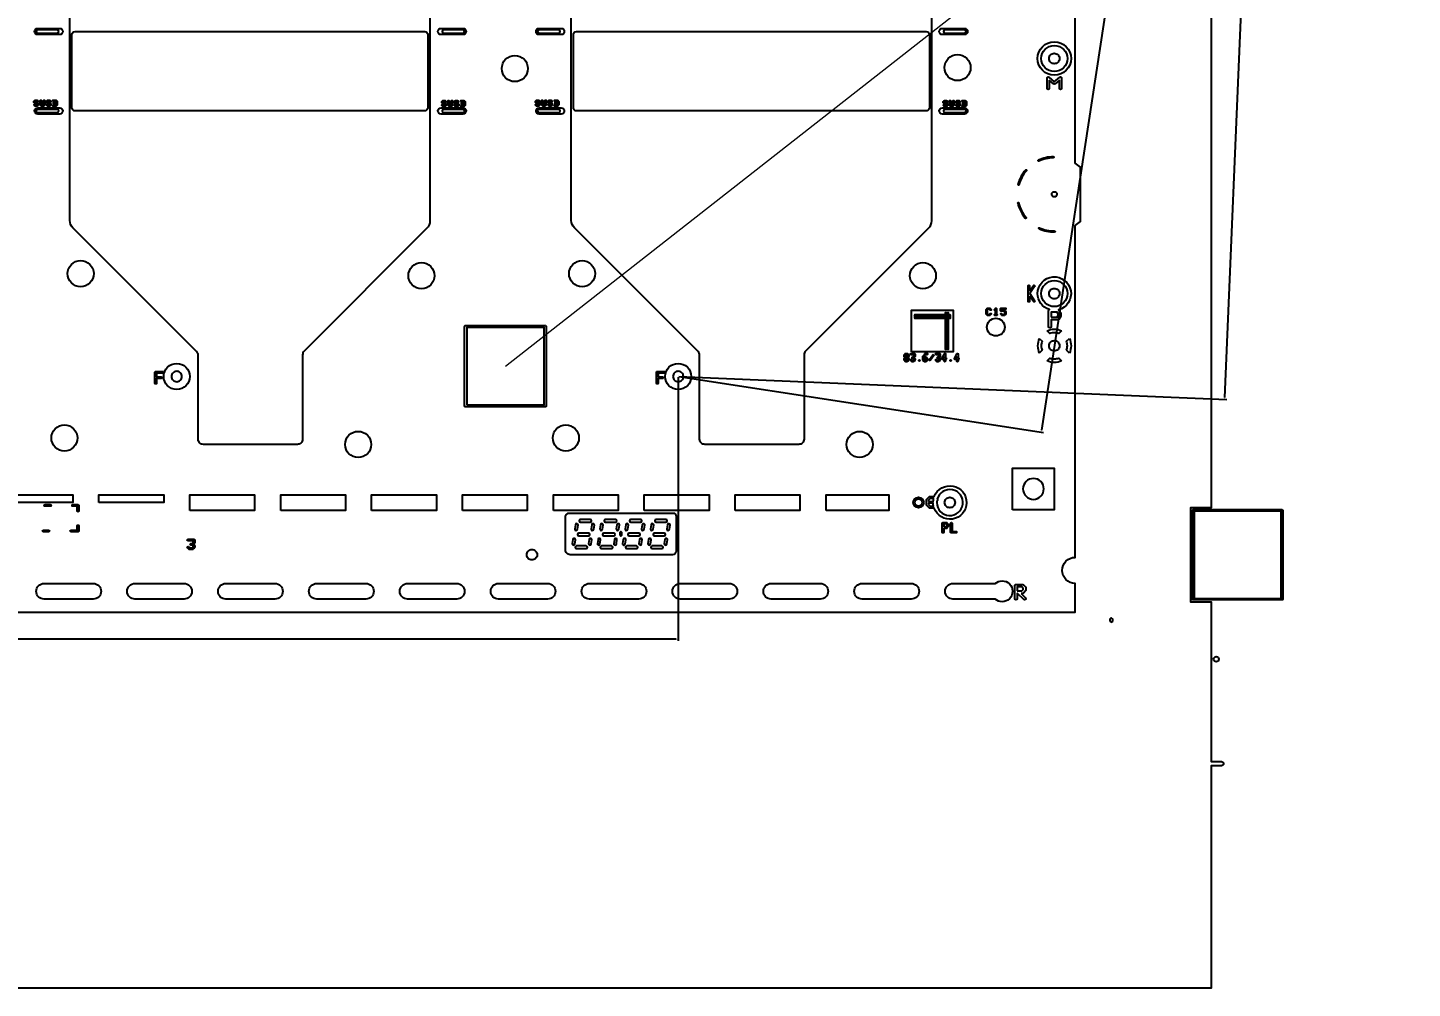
# Model space of a CAD drawing. Extents: x 2864 to 3941, y 2420 to 3182.
# Drawn here: x 3186.9 to 3319.4, y 2594.2 to 2686.2 of the extents above; entities that cross this region are included whole.
import ezdxf

# ---------------------------------------------------------------- set-up
doc = ezdxf.new("R2010")
doc.units = 0
doc.layers.get('Defpoints').update_dxf_attribs({"lineweight": 0})
doc.layers.add('susd-t_layer2', color=6, linetype='Continuous')
doc.layers.add('ttr1_panel_layer3', color=7, linetype='Continuous')
doc.layers.add('備註', color=1, linetype='Continuous', lineweight=0)
doc.layers.add('尺寸線', color=3, linetype='Continuous', lineweight=0)
doc.styles.get("Standard").update_dxf_attribs({"font": 'simplex.shx', "height": 2.7})
doc.dimstyles.get("Standard").update_dxf_attribs({"dimtxt": 6, "dimasz": 0.18, "dimexe": 0.18, "dimexo": 0.0625, "dimgap": 0.09, "dimtad": 0, "dimtih": 1, "dimtoh": 1, "dimdec": 4, "dimzin": 0, "dimdsep": 46, "dimtxsty": 'Standard', "dimcen": 0.09, "dimadec": 0, "dimazin": 0, "dimtfac": 1, "dimtdec": 4, "dimtofl": 0, "dimtmove": 0, "dimatfit": 3, "dimfxl": 0, "dimtolj": 1, "dimtzin": 0, "dimarcsym": 0})

# ---------------------------------------------------------------- blocks, each defined once
blk = doc.blocks.new('*D2')
at = {"layer": 'Defpoints', "color": 0, "linetype": 'Continuous'}
for p in [(3264.24, 3011.51), (3316.56, 3009.31), (3249.16, 2652.81)]:
    blk.add_point(p, dxfattribs=at)
at = {"layer": '尺寸線', "color": 0, "linetype": 'Continuous', "lineweight": -2}
for p, q in [((3264.31, 3011.5), (3316.74, 3009.3)), ((3316.56, 3009.13), (3309.05, 2830.57)), ((3301.49, 2650.79), (3308.93, 2827.69)), ((3249.22, 2652.8), (3301.66, 2650.6))]:
    blk.add_line(p, q, dxfattribs=at)
at = {"layer": '尺寸線', "color": 0, "linetype": 'Continuous'}
for points in [[(3316.59, 3009.13), (3316.53, 3009.13), (3316.56, 3009.31)], [(3301.46, 2650.79), (3301.52, 2650.79), (3301.48, 2650.61)]]:
    blk.add_solid(points, dxfattribs=at)
at = {"layer": '尺寸線', "color": 0, "linetype": 'Continuous', "insert": (3308.99, 2829.13), "char_height": 2.7, "attachment_point": 5}
blk.add_mtext('\\A1;359.0162', dxfattribs=at)
blk = doc.blocks.new('*D3')
at = {"layer": 'Defpoints', "color": 0, "linetype": 'Continuous'}
for p in [(3264.24, 2751.51), (3299.03, 2746.19), (3249.16, 2652.81)]:
    blk.add_point(p, dxfattribs=at)
at = {"layer": '尺寸線', "color": 0, "linetype": 'Continuous', "lineweight": -2}
for p, q in [((3264.31, 2751.5), (3299.21, 2746.16)), ((3299, 2746.01), (3292.95, 2706.44)), ((3283.97, 2647.67), (3292.51, 2703.56)), ((3249.22, 2652.8), (3284.12, 2647.46))]:
    blk.add_line(p, q, dxfattribs=at)
at = {"layer": '尺寸線', "color": 0, "linetype": 'Continuous'}
for points in [[(3299.03, 2746.01), (3298.97, 2746.02), (3299.03, 2746.19)], [(3283.94, 2647.67), (3284, 2647.66), (3283.94, 2647.49)]]:
    blk.add_solid(points, dxfattribs=at)
at = {"layer": '尺寸線', "color": 0, "linetype": 'Continuous', "insert": (3292.73, 2705), "char_height": 2.7, "attachment_point": 5}
blk.add_mtext('\\A1;99.8452', dxfattribs=at)
blk = doc.blocks.new('*D5')
at = {"layer": 'Defpoints', "color": 0, "linetype": 'Continuous'}
for p in [(3249.16, 2652.81), (3048.16, 2649.11), (3249.16, 2627.67)]:
    blk.add_point(p, dxfattribs=at)
at = {"layer": '尺寸線', "color": 0, "linetype": 'Continuous', "lineweight": -2}
for p, q in [((3249.16, 2652.74), (3249.16, 2627.49)), ((3048.16, 2649.05), (3048.16, 2627.49)), ((3048.34, 2627.67), (3149.17, 2627.67)), ((3248.98, 2627.67), (3167.87, 2627.67))]:
    blk.add_line(p, q, dxfattribs=at)
at = {"layer": '尺寸線', "color": 0, "linetype": 'Continuous'}
for points in [[(3048.34, 2627.7), (3048.34, 2627.64), (3048.16, 2627.67)], [(3248.98, 2627.64), (3248.98, 2627.7), (3249.16, 2627.67)]]:
    blk.add_solid(points, dxfattribs=at)
at = {"layer": '尺寸線', "color": 0, "linetype": 'Continuous', "insert": (3158.52, 2627.67), "char_height": 2.7, "attachment_point": 5}
blk.add_mtext('\\A1;200.9958', dxfattribs=at)

msp = doc.modelspace()

# ---------------------------------------------------------------- linework, layer by layer
at = {"layer": 'susd-t_layer2', "linetype": 'Continuous'}
for points in [[(3191.12414, 2678.52681), (3191.12414, 2685.5268, -0.41422), (3191.42412, 2685.82677), (3224.89827, 2685.82677, -0.414221), (3225.19824, 2685.5268), (3225.19824, 2678.52681, -0.414221), (3224.89827, 2678.22684), (3191.42412, 2678.22684, -0.41422)], [(3239.12414, 2678.52681), (3239.12414, 2685.5268, -0.41422), (3239.42412, 2685.82677), (3272.89827, 2685.82677, -0.414221), (3273.19824, 2685.5268), (3273.19824, 2678.52681, -0.414221), (3272.89827, 2678.22684), (3239.42412, 2678.22684, -0.41422)]]:
    msp.add_lwpolyline(points, format="xyb", close=True, dxfattribs=at)
at = {"layer": 'ttr1_panel_layer3'}
for p, q in [((3189.42117, 2678.67379), (3189.33839, 2678.67379)), ((3228.45916, 2678.63883), (3228.37638, 2678.63883)), ((3237.42117, 2678.67379), (3237.33839, 2678.67379)), ((3276.45916, 2678.63883), (3276.37638, 2678.63883)), ((3286.60103, 2655.04528), (3286.33444, 2655.31186)), ((3274.6273, 2654.7127), (3274.54854, 2654.56394)), ((3275.8273, 2654.7127), (3275.74854, 2654.56394)), ((3287.16107, 2594.24278), (3033.16107, 2594.24278))]:
    msp.add_line(p, q, dxfattribs=at)
at = {"layer": 'ttr1_panel_layer3', "linetype": 'Continuous'}
for points in [[(3300.16107, 3041.24278), (3300.16107, 2835.94278), (3301.16107, 2835.94278, -1), (3301.16107, 2835.54278), (3300.16107, 2835.54278), (3300.16107, 2640.24278), (3298.21107, 2640.24278), (3298.21107, 2631.24278), (3300.16107, 2631.24278), (3300.16107, 2630.24278)], [(3033.16107, 2630.24278), (3287.16107, 2630.24278), (3287.16107, 2632.99278, -0.414215), (3285.91107, 2634.24278, -0.414215), (3287.16107, 2635.49278), (3287.16107, 2667.24945, 0.044688), (3287.66107, 2667.65241), (3287.66107, 2672.83314, 0.044688), (3287.16107, 2673.2361), (3287.16107, 2712.74278), (3287.16107, 2733.28167), (3281.16107, 2733.28167, -0.414239), (3281.08557, 2733.35717), (3281.08557, 2739.35717, -1), (3281.23657, 2739.35717), (3281.23657, 2733.43267), (3287.16107, 2733.43267), (3287.16107, 2742.28167, -0.414239), (3287.08557, 2742.35717), (3287.08557, 2748.28167), (3281.16107, 2748.28167, -1), (3281.16107, 2748.43267), (3287.16107, 2748.43267), (3287.16107, 2832.74945, 0.044688)], [(3284.46744, 2680.38678), (3284.46744, 2681.38015, -0.63678), (3284.63165, 2681.45681), (3285.16346, 2681.01363), (3285.69528, 2681.45681, -0.63678), (3285.85949, 2681.38015), (3285.85949, 2680.38678, -1), (3285.65949, 2680.38678), (3285.65949, 2681.16665)], [(3284.66744, 2681.16665), (3284.66744, 2680.38678, -1), (3284.46744, 2680.38678)], [(3285.65949, 2681.16665), (3285.22748, 2680.80664, -0.362064), (3285.09945, 2680.80664), (3284.66744, 2681.16665)], [(3189.33839, 2678.67379, -1), (3189.33839, 2678.77379), (3189.37117, 2678.77379), (3189.37117, 2679.17048), (3189.33839, 2679.17048, -1), (3189.33839, 2679.27048), (3189.42117, 2679.27048), (3189.58674, 2679.27048, -0.200121), (3189.62225, 2679.25568), (3189.70472, 2679.17321, -0.200121), (3189.71952, 2679.1377), (3189.71952, 2678.80657, -0.200121), (3189.70472, 2678.77106), (3189.62225, 2678.68859, -0.200121), (3189.58674, 2678.67379), (3189.42117, 2678.67379)], [(3228.37638, 2678.63883, -1), (3228.37638, 2678.73883), (3228.40916, 2678.73883), (3228.40916, 2679.13552), (3228.37638, 2679.13552, -1), (3228.37638, 2679.23552), (3228.45916, 2679.23552), (3228.62472, 2679.23552, -0.200121), (3228.66023, 2679.22072), (3228.7427, 2679.13825, -0.200121), (3228.7575, 2679.10274), (3228.7575, 2678.77161, -0.200121), (3228.7427, 2678.7361), (3228.66023, 2678.65363, -0.200121), (3228.62472, 2678.63883), (3228.45916, 2678.63883)], [(3237.33839, 2678.67379, -1), (3237.33839, 2678.77379), (3237.37117, 2678.77379), (3237.37117, 2679.17048), (3237.33839, 2679.17048, -1), (3237.33839, 2679.27048), (3237.42117, 2679.27048), (3237.58674, 2679.27048, -0.200121), (3237.62225, 2679.25568), (3237.70472, 2679.17321, -0.200121), (3237.71952, 2679.1377), (3237.71952, 2678.80657, -0.200121), (3237.70472, 2678.77106), (3237.62225, 2678.68859, -0.200121), (3237.58674, 2678.67379), (3237.42117, 2678.67379)], [(3276.37638, 2678.63883, -1), (3276.37638, 2678.73883), (3276.40916, 2678.73883), (3276.40916, 2679.13552), (3276.37638, 2679.13552, -1), (3276.37638, 2679.23552), (3276.45916, 2679.23552), (3276.62472, 2679.23552, -0.200121), (3276.66023, 2679.22072), (3276.7427, 2679.13825, -0.200121), (3276.7575, 2679.10274), (3276.7575, 2678.77161, -0.200121), (3276.7427, 2678.7361), (3276.66023, 2678.65363, -0.200121), (3276.62472, 2678.63883), (3276.45916, 2678.63883)], [(3285.07171, 2673.84167, -1), (3285.07419, 2673.7417, 0.104159), (3283.67041, 2673.40947, -1), (3283.62782, 2673.49994)], [(3282.41378, 2672.56924, -1), (3282.4901, 2672.50461, 0.110712), (3281.78015, 2671.14797, -1), (3281.68355, 2671.17383)], [(3281.66301, 2669.39212, -1), (3281.76018, 2669.41575, 0.113199), (3282.46041, 2668.01646, -1), (3282.38325, 2667.95285)], [(3283.69669, 2666.95407, -1), (3283.73737, 2667.04542, 0.107328), (3285.1917, 2666.74291, -1), (3285.19258, 2666.64291)], [(3282.64704, 2660.0173), (3282.64704, 2661.4577, -1), (3282.79704, 2661.4577), (3282.79704, 2660.97835)], [(3282.79704, 2660.97835), (3283.15699, 2661.50028, -1), (3283.28047, 2661.41512), (3282.81315, 2660.7375), (3283.28047, 2660.05988, -1), (3283.15699, 2659.97472), (3282.79704, 2660.49664)], [(3282.79704, 2660.49664), (3282.79704, 2660.0173, -1), (3282.64704, 2660.0173)], [(3279.52121, 2659.17605), (3279.50723, 2659.16207, -1), (3279.43652, 2659.23278)], [(3279.57121, 2658.65073), (3279.47187, 2658.65073, -1), (3279.47187, 2658.75073), (3279.52121, 2658.75073), (3279.52121, 2659.17605)], [(3279.43652, 2659.23278), (3279.5357, 2659.33196, -0.669786), (3279.62121, 2659.29676), (3279.62121, 2658.75073), (3279.67055, 2658.75073, -1), (3279.67055, 2658.65073), (3279.57121, 2658.65073)], [(3283.7211, 2656.44028), (3283.98769, 2656.17369, 0.088223), (3283.91107, 2655.74278, 0.088221), (3283.98769, 2655.31186), (3283.7211, 2655.04528)], [(3284.46356, 2657.18274, -0.113254), (3285.16107, 2657.34278, -0.113254), (3285.85857, 2657.18274)], [(3285.85857, 2657.18274), (3285.59198, 2656.91615, 0.088223), (3285.16107, 2656.99278, 0.088221), (3284.73015, 2656.91615), (3284.46356, 2657.18274)], [(3286.33444, 2655.31186, 0.088223), (3286.41107, 2655.74278, 0.088221), (3286.33444, 2656.17369), (3286.60103, 2656.44028)], [(3286.60103, 2656.44028, -0.113254), (3286.76107, 2655.74278, -0.113254), (3286.60103, 2655.04528)], [(3284.46356, 2654.30282), (3284.73015, 2654.5694, 0.088223), (3285.16107, 2654.49278, 0.088221), (3285.59198, 2654.5694), (3285.85857, 2654.30282)], [(3285.85857, 2654.30282, -0.113255), (3285.16107, 2654.14278, -0.113253), (3284.46356, 2654.30282)], [(3273.95475, 2641.07036), (3273.96557, 2641.05873, -0.394811), (3273.96519, 2640.93577), (3273.91935, 2640.88646, 0.028825), (3273.91107, 2640.74278)], [(3281.36725, 2631.53985), (3281.36725, 2632.16071), (3281.36725, 2632.78157, -0.414226), (3281.49225, 2632.90657), (3282.11311, 2632.90657, -0.200077), (3282.20188, 2632.86957), (3282.40806, 2632.66339, -0.200077), (3282.44506, 2632.57461), (3282.44506, 2632.36766, -0.200077), (3282.40806, 2632.27889), (3282.20188, 2632.07271, -0.200077), (3282.11311, 2632.03571), (3282.00098, 2632.03571)], [(3282.00098, 2632.03571), (3282.40845, 2631.62823, -1), (3282.23168, 2631.45146), (3281.64743, 2632.03571), (3281.61725, 2632.03571), (3281.61725, 2631.53985, -1), (3281.36725, 2631.53985)], [(3300.16107, 2630.24278), (3300.16107, 2615.94278), (3301.16107, 2615.94278, -1), (3301.16107, 2615.54278), (3300.16107, 2615.54278), (3300.16107, 2594.24278), (3287.16107, 2594.24278)]]:
    msp.add_lwpolyline(points, format="xyb", dxfattribs=at)
for points in [[(3190.92399, 2667.73867), (3190.92399, 2737.99786, -0.198849), (3191.21685, 2738.70474), (3201.97223, 2749.46012, 0.198916), (3202.26509, 2750.16726), (3202.26509, 2764.68031, -0.414068), (3202.76522, 2765.18018), (3213.56022, 2765.18018, -0.414218), (3214.06009, 2764.68031), (3214.06009, 2750.16726, 0.198916), (3214.35295, 2749.46012), (3225.10528, 2738.70779, -0.198916), (3225.39814, 2738.00066), (3225.39814, 2667.70082, -0.198917), (3225.10528, 2666.99369), (3213.35103, 2655.23943, 0.198625), (3213.20487, 2654.88627), (3213.20487, 2646.80551, -0.414364), (3212.70474, 2646.30539), (3203.70476, 2646.30539, -0.414217), (3203.20489, 2646.80551), (3203.20489, 2654.83648, 0.198853), (3203.05843, 2655.18996), (3191.21685, 2667.03153, -0.198917)], [(3238.92399, 2667.73867), (3238.92399, 2737.99786, -0.198849), (3239.21685, 2738.70474), (3249.97223, 2749.46012, 0.198916), (3250.26509, 2750.16726), (3250.26509, 2764.68031, -0.414068), (3250.76522, 2765.18018), (3261.56022, 2765.18018, -0.414218), (3262.06009, 2764.68031), (3262.06009, 2750.16726, 0.198916), (3262.35295, 2749.46012), (3273.10528, 2738.70779, -0.198916), (3273.39814, 2738.00066), (3273.39814, 2667.70082, -0.198917), (3273.10528, 2666.99369), (3261.35103, 2655.23943, 0.198625), (3261.20487, 2654.88627), (3261.20487, 2646.80551, -0.414364), (3260.70474, 2646.30539), (3251.70476, 2646.30539, -0.414217), (3251.20489, 2646.80551), (3251.20489, 2654.83648, 0.198853), (3251.05843, 2655.18996), (3239.21685, 2667.03153, -0.198917)], [(3187.85001, 2685.52677, -1), (3187.85001, 2686.12677), (3189.9553, 2686.12677, -1), (3189.9553, 2685.52677)], [(3187.85001, 2685.67677), (3189.70747, 2685.67677, 1), (3189.70747, 2685.97677), (3187.85001, 2685.97677, 1)], [(3226.45421, 2685.52677, -1), (3226.45421, 2686.12677), (3228.5595, 2686.12677, -1), (3228.5595, 2685.52677)], [(3226.70204, 2685.67677), (3228.5595, 2685.67677, 1), (3228.5595, 2685.97677), (3226.70204, 2685.97677, 1)], [(3235.85001, 2685.52677, -1), (3235.85001, 2686.12677), (3237.9553, 2686.12677, -1), (3237.9553, 2685.52677)], [(3235.85001, 2685.67677), (3237.70747, 2685.67677, 1), (3237.70747, 2685.97677), (3235.85001, 2685.97677, 1)], [(3274.45421, 2685.52677, -1), (3274.45421, 2686.12677), (3276.5595, 2686.12677, -1), (3276.5595, 2685.52677)], [(3274.70204, 2685.67677), (3276.5595, 2685.67677, 1), (3276.5595, 2685.97677), (3274.70204, 2685.97677, 1)], [(3232.27048, 2682.28075, -0.414215), (3233.52048, 2683.53075, -0.414215), (3234.77048, 2682.28075, -0.414215), (3233.52048, 2681.03075, -0.414215)], [(3274.64845, 2682.37282, -0.414215), (3275.89845, 2683.62282, -0.414215), (3277.14845, 2682.37282, -0.414215), (3275.89845, 2681.12282, -0.414215)], [(3284.66107, 2683.24278, -0.414217), (3285.16107, 2683.74278, -0.414217), (3285.66107, 2683.24278, -0.414217), (3285.16107, 2682.74278, -0.414217)], [(3187.48839, 2679.05491), (3187.48839, 2679.1377, -0.200121), (3187.50319, 2679.17321), (3187.58566, 2679.25568, -0.200121), (3187.62117, 2679.27048), (3187.78674, 2679.27048, -0.200121), (3187.82225, 2679.25568), (3187.90487, 2679.17305, -1), (3187.83416, 2679.10234), (3187.76603, 2679.17048), (3187.64188, 2679.17048), (3187.58839, 2679.11699), (3187.58839, 2679.07562), (3187.64188, 2679.02213), (3187.78674, 2679.02213, -0.200121), (3187.82225, 2679.00733), (3187.90472, 2678.92486, -0.200121), (3187.91952, 2678.88935), (3187.91952, 2678.80657, -0.200121), (3187.90472, 2678.77106), (3187.82225, 2678.68859, -0.200121), (3187.78674, 2678.67379), (3187.62117, 2678.67379, -0.200121), (3187.58566, 2678.68859), (3187.50304, 2678.77121, -1), (3187.57375, 2678.84192), (3187.64188, 2678.77379), (3187.76603, 2678.77379), (3187.81952, 2678.82728), (3187.81952, 2678.86864), (3187.76603, 2678.92213), (3187.62117, 2678.92213, -0.200121), (3187.58566, 2678.93693), (3187.50319, 2679.0194, -0.200121)], [(3188.08839, 2678.80657), (3188.08839, 2679.22048, -1), (3188.18839, 2679.22048), (3188.18839, 2678.82728), (3188.24188, 2678.77379), (3188.36603, 2678.77379), (3188.41952, 2678.82728), (3188.41952, 2679.22048, -1), (3188.51952, 2679.22048), (3188.51952, 2678.80657, -0.200121), (3188.50472, 2678.77106), (3188.42225, 2678.68859, -0.200121), (3188.38674, 2678.67379), (3188.22117, 2678.67379, -0.200121), (3188.18566, 2678.68859), (3188.10319, 2678.77106, -0.200121)], [(3188.68839, 2679.05491), (3188.68839, 2679.1377, -0.200121), (3188.70319, 2679.17321), (3188.78566, 2679.25568, -0.200121), (3188.82117, 2679.27048), (3188.98674, 2679.27048, -0.200121), (3189.02225, 2679.25568), (3189.10487, 2679.17305, -1), (3189.03416, 2679.10234), (3188.96603, 2679.17048), (3188.84188, 2679.17048), (3188.78839, 2679.11699), (3188.78839, 2679.07562), (3188.84188, 2679.02213), (3188.98674, 2679.02213, -0.200121), (3189.02225, 2679.00733), (3189.10472, 2678.92486, -0.200121), (3189.11952, 2678.88935), (3189.11952, 2678.80657, -0.200121), (3189.10472, 2678.77106), (3189.02225, 2678.68859, -0.200121), (3188.98674, 2678.67379), (3188.82117, 2678.67379, -0.200121), (3188.78566, 2678.68859), (3188.70304, 2678.77121, -1), (3188.77375, 2678.84192), (3188.84188, 2678.77379), (3188.96603, 2678.77379), (3189.01952, 2678.82728), (3189.01952, 2678.86864), (3188.96603, 2678.92213), (3188.82117, 2678.92213, -0.200121), (3188.78566, 2678.93693), (3188.70319, 2679.0194, -0.200121)], [(3226.52638, 2679.01996), (3226.52638, 2679.10274, -0.200121), (3226.54118, 2679.13825), (3226.62365, 2679.22072, -0.200121), (3226.65916, 2679.23552), (3226.82472, 2679.23552, -0.200121), (3226.86023, 2679.22072), (3226.94286, 2679.1381, -1), (3226.87215, 2679.06739), (3226.80401, 2679.13552), (3226.67987, 2679.13552), (3226.62638, 2679.08203), (3226.62638, 2679.04067), (3226.67987, 2678.98718), (3226.82472, 2678.98718, -0.200121), (3226.86023, 2678.97238), (3226.9427, 2678.88991, -0.200121), (3226.9575, 2678.8544), (3226.9575, 2678.77161, -0.200121), (3226.9427, 2678.7361), (3226.86023, 2678.65363, -0.200121), (3226.82472, 2678.63883), (3226.65916, 2678.63883, -0.200121), (3226.62365, 2678.65363), (3226.54102, 2678.73626, -1), (3226.61173, 2678.80697), (3226.67987, 2678.73883), (3226.80401, 2678.73883), (3226.8575, 2678.79232), (3226.8575, 2678.83369), (3226.80401, 2678.88718), (3226.65916, 2678.88718, -0.200121), (3226.62365, 2678.90198), (3226.54118, 2678.98445, -0.200121)], [(3227.12638, 2678.77161), (3227.12638, 2679.18552, -1), (3227.22638, 2679.18552), (3227.22638, 2678.79232), (3227.27987, 2678.73883), (3227.40401, 2678.73883), (3227.4575, 2678.79232), (3227.4575, 2679.18552, -1), (3227.5575, 2679.18552), (3227.5575, 2678.77161, -0.200121), (3227.5427, 2678.7361), (3227.46023, 2678.65363, -0.200121), (3227.42472, 2678.63883), (3227.25916, 2678.63883, -0.200121), (3227.22365, 2678.65363), (3227.14118, 2678.7361, -0.200121)], [(3227.72638, 2679.01996), (3227.72638, 2679.10274, -0.200121), (3227.74118, 2679.13825), (3227.82365, 2679.22072, -0.200121), (3227.85916, 2679.23552), (3228.02472, 2679.23552, -0.200121), (3228.06023, 2679.22072), (3228.14286, 2679.1381, -1), (3228.07215, 2679.06739), (3228.00401, 2679.13552), (3227.87987, 2679.13552), (3227.82638, 2679.08203), (3227.82638, 2679.04067), (3227.87987, 2678.98718), (3228.02472, 2678.98718, -0.200121), (3228.06023, 2678.97238), (3228.1427, 2678.88991, -0.200121), (3228.1575, 2678.8544), (3228.1575, 2678.77161, -0.200121), (3228.1427, 2678.7361), (3228.06023, 2678.65363, -0.200121), (3228.02472, 2678.63883), (3227.85916, 2678.63883, -0.200121), (3227.82365, 2678.65363), (3227.74102, 2678.73626, -1), (3227.81173, 2678.80697), (3227.87987, 2678.73883), (3228.00401, 2678.73883), (3228.0575, 2678.79232), (3228.0575, 2678.83369), (3228.00401, 2678.88718), (3227.85916, 2678.88718, -0.200121), (3227.82365, 2678.90198), (3227.74118, 2678.98445, -0.200121)], [(3235.48839, 2679.05491), (3235.48839, 2679.1377, -0.200121), (3235.50319, 2679.17321), (3235.58566, 2679.25568, -0.200121), (3235.62117, 2679.27048), (3235.78674, 2679.27048, -0.200121), (3235.82225, 2679.25568), (3235.90487, 2679.17305, -1), (3235.83416, 2679.10234), (3235.76603, 2679.17048), (3235.64188, 2679.17048), (3235.58839, 2679.11699), (3235.58839, 2679.07562), (3235.64188, 2679.02213), (3235.78674, 2679.02213, -0.200121), (3235.82225, 2679.00733), (3235.90472, 2678.92486, -0.200121), (3235.91952, 2678.88935), (3235.91952, 2678.80657, -0.200121), (3235.90472, 2678.77106), (3235.82225, 2678.68859, -0.200121), (3235.78674, 2678.67379), (3235.62117, 2678.67379, -0.200121), (3235.58566, 2678.68859), (3235.50304, 2678.77121, -1), (3235.57375, 2678.84192), (3235.64188, 2678.77379), (3235.76603, 2678.77379), (3235.81952, 2678.82728), (3235.81952, 2678.86864), (3235.76603, 2678.92213), (3235.62117, 2678.92213, -0.200121), (3235.58566, 2678.93693), (3235.50319, 2679.0194, -0.200121)], [(3236.08839, 2678.80657), (3236.08839, 2679.22048, -1), (3236.18839, 2679.22048), (3236.18839, 2678.82728), (3236.24188, 2678.77379), (3236.36603, 2678.77379), (3236.41952, 2678.82728), (3236.41952, 2679.22048, -1), (3236.51952, 2679.22048), (3236.51952, 2678.80657, -0.200121), (3236.50472, 2678.77106), (3236.42225, 2678.68859, -0.200121), (3236.38674, 2678.67379), (3236.22117, 2678.67379, -0.200121), (3236.18566, 2678.68859), (3236.10319, 2678.77106, -0.200121)], [(3236.68839, 2679.05491), (3236.68839, 2679.1377, -0.200121), (3236.70319, 2679.17321), (3236.78566, 2679.25568, -0.200121), (3236.82117, 2679.27048), (3236.98674, 2679.27048, -0.200121), (3237.02225, 2679.25568), (3237.10487, 2679.17305, -1), (3237.03416, 2679.10234), (3236.96603, 2679.17048), (3236.84188, 2679.17048), (3236.78839, 2679.11699), (3236.78839, 2679.07562), (3236.84188, 2679.02213), (3236.98674, 2679.02213, -0.200121), (3237.02225, 2679.00733), (3237.10472, 2678.92486, -0.200121), (3237.11952, 2678.88935), (3237.11952, 2678.80657, -0.200121), (3237.10472, 2678.77106), (3237.02225, 2678.68859, -0.200121), (3236.98674, 2678.67379), (3236.82117, 2678.67379, -0.200121), (3236.78566, 2678.68859), (3236.70304, 2678.77121, -1), (3236.77375, 2678.84192), (3236.84188, 2678.77379), (3236.96603, 2678.77379), (3237.01952, 2678.82728), (3237.01952, 2678.86864), (3236.96603, 2678.92213), (3236.82117, 2678.92213, -0.200121), (3236.78566, 2678.93693), (3236.70319, 2679.0194, -0.200121)], [(3274.52638, 2679.01996), (3274.52638, 2679.10274, -0.200121), (3274.54118, 2679.13825), (3274.62365, 2679.22072, -0.200121), (3274.65916, 2679.23552), (3274.82472, 2679.23552, -0.200121), (3274.86023, 2679.22072), (3274.94286, 2679.1381, -1), (3274.87215, 2679.06739), (3274.80401, 2679.13552), (3274.67987, 2679.13552), (3274.62638, 2679.08203), (3274.62638, 2679.04067), (3274.67987, 2678.98718), (3274.82472, 2678.98718, -0.200121), (3274.86023, 2678.97238), (3274.9427, 2678.88991, -0.200121), (3274.9575, 2678.8544), (3274.9575, 2678.77161, -0.200121), (3274.9427, 2678.7361), (3274.86023, 2678.65363, -0.200121), (3274.82472, 2678.63883), (3274.65916, 2678.63883, -0.200121), (3274.62365, 2678.65363), (3274.54102, 2678.73626, -1), (3274.61173, 2678.80697), (3274.67987, 2678.73883), (3274.80401, 2678.73883), (3274.8575, 2678.79232), (3274.8575, 2678.83369), (3274.80401, 2678.88718), (3274.65916, 2678.88718, -0.200121), (3274.62365, 2678.90198), (3274.54118, 2678.98445, -0.200121)], [(3275.12638, 2678.77161), (3275.12638, 2679.18552, -1), (3275.22638, 2679.18552), (3275.22638, 2678.79232), (3275.27987, 2678.73883), (3275.40401, 2678.73883), (3275.4575, 2678.79232), (3275.4575, 2679.18552, -1), (3275.5575, 2679.18552), (3275.5575, 2678.77161, -0.200121), (3275.5427, 2678.7361), (3275.46023, 2678.65363, -0.200121), (3275.42472, 2678.63883), (3275.25916, 2678.63883, -0.200121), (3275.22365, 2678.65363), (3275.14118, 2678.7361, -0.200121)], [(3275.72638, 2679.01996), (3275.72638, 2679.10274, -0.200121), (3275.74118, 2679.13825), (3275.82365, 2679.22072, -0.200121), (3275.85916, 2679.23552), (3276.02472, 2679.23552, -0.200121), (3276.06023, 2679.22072), (3276.14286, 2679.1381, -1), (3276.07215, 2679.06739), (3276.00401, 2679.13552), (3275.87987, 2679.13552), (3275.82638, 2679.08203), (3275.82638, 2679.04067), (3275.87987, 2678.98718), (3276.02472, 2678.98718, -0.200121), (3276.06023, 2678.97238), (3276.1427, 2678.88991, -0.200121), (3276.1575, 2678.8544), (3276.1575, 2678.77161, -0.200121), (3276.1427, 2678.7361), (3276.06023, 2678.65363, -0.200121), (3276.02472, 2678.63883), (3275.85916, 2678.63883, -0.200121), (3275.82365, 2678.65363), (3275.74102, 2678.73626, -1), (3275.81173, 2678.80697), (3275.87987, 2678.73883), (3276.00401, 2678.73883), (3276.0575, 2678.79232), (3276.0575, 2678.83369), (3276.00401, 2678.88718), (3275.85916, 2678.88718, -0.200121), (3275.82365, 2678.90198), (3275.74118, 2678.98445, -0.200121)], [(3187.85001, 2677.92684, -1), (3187.85001, 2678.52684), (3189.9553, 2678.52684, -1), (3189.9553, 2677.92684)], [(3187.85001, 2678.07684), (3189.70747, 2678.07684, 1), (3189.70747, 2678.37684), (3187.85001, 2678.37684, 1)], [(3226.45421, 2677.92684, -1), (3226.45421, 2678.52684), (3228.5595, 2678.52684, -1), (3228.5595, 2677.92684)], [(3226.70204, 2678.07684), (3228.5595, 2678.07684, 1), (3228.5595, 2678.37684), (3226.70204, 2678.37684, 1)], [(3235.85001, 2677.92684, -1), (3235.85001, 2678.52684), (3237.9553, 2678.52684, -1), (3237.9553, 2677.92684)], [(3235.85001, 2678.07684), (3237.70747, 2678.07684, 1), (3237.70747, 2678.37684), (3235.85001, 2678.37684, 1)], [(3274.45421, 2677.92684, -1), (3274.45421, 2678.52684), (3276.5595, 2678.52684, -1), (3276.5595, 2677.92684)], [(3274.70204, 2678.07684), (3276.5595, 2678.07684, 1), (3276.5595, 2678.37684), (3274.70204, 2678.37684, 1)], [(3284.91107, 2670.24278, -0.414222), (3285.16107, 2670.49278, -0.414222), (3285.41107, 2670.24278, -0.414222), (3285.16107, 2669.99278, -0.414222)], [(3190.70982, 2662.65194, -0.414215), (3191.95982, 2663.90194, -0.414215), (3193.20982, 2662.65194, -0.414215), (3191.95982, 2661.40194, -0.414215)], [(3223.33262, 2662.45455, -0.414215), (3224.58262, 2663.70455, -0.414215), (3225.83262, 2662.45455, -0.414215), (3224.58262, 2661.20455, -0.414215)], [(3238.70982, 2662.65194, -0.414215), (3239.95982, 2663.90194, -0.414215), (3241.20982, 2662.65194, -0.414215), (3239.95982, 2661.40194, -0.414215)], [(3271.33262, 2662.45455, -0.414215), (3272.58262, 2663.70455, -0.414215), (3273.83262, 2662.45455, -0.414215), (3272.58262, 2661.20455, -0.414215)], [(3283.56107, 2660.74278, -2.041138), (3285.55911, 2659.19308, -0.065988), (3285.58209, 2659.16966), (3285.7697, 2658.92121, -0.163746), (3285.79512, 2658.84565), (3285.79512, 2658.59419, -0.163734), (3285.7697, 2658.51863), (3285.58209, 2658.27018, -0.23584), (3285.48216, 2658.22027), (3284.85532, 2658.22027), (3284.85532, 2657.59597, -1), (3284.60532, 2657.59597), (3284.60532, 2658.34527), (3284.60532, 2659.09457, -0.323918), (3284.69125, 2659.21331, -0.329387)], [(3284.66107, 2660.74278, -0.414217), (3285.16107, 2661.24278, -0.414217), (3285.66107, 2660.74278, -0.414217), (3285.16107, 2660.24278, -0.414217)], [(3271.79258, 2658.38098), (3274.71149, 2658.38098), (3274.71149, 2655.46207, 1), (3274.79508, 2655.46207), (3274.79508, 2658.38098), (3274.82949, 2658.38098), (3274.82949, 2655.46207, 1), (3274.91308, 2655.46207), (3274.91308, 2658.38098), (3274.94749, 2658.38098), (3274.94749, 2655.46207, 1), (3275.03108, 2655.46207), (3275.03108, 2658.38098), (3275.18879, 2658.38098, 1), (3275.18879, 2658.46457), (3275.03108, 2658.46457), (3275.03108, 2658.49898), (3275.18879, 2658.49898, 1), (3275.18879, 2658.58257), (3275.03108, 2658.58257), (3275.03108, 2658.61698), (3275.18879, 2658.61698, 1), (3275.18879, 2658.70057), (3275.03108, 2658.70057), (3275.03108, 2658.85827, 1), (3274.94749, 2658.85827), (3274.94749, 2658.70057), (3274.91308, 2658.70057), (3274.91308, 2658.85827, 1), (3274.82949, 2658.85827), (3274.82949, 2658.70057), (3274.79508, 2658.70057), (3274.79508, 2658.85827, 1), (3274.71149, 2658.85827), (3274.71149, 2658.70057), (3271.79258, 2658.70057, 1), (3271.79258, 2658.61698), (3274.71149, 2658.61698), (3274.71149, 2658.58257), (3271.79258, 2658.58257, 1), (3271.79258, 2658.49898), (3274.71149, 2658.49898), (3274.71149, 2658.46457), (3271.79258, 2658.46457, 1)], [(3278.62253, 2658.80007), (3278.62253, 2659.19742, -0.200121), (3278.63733, 2659.23293), (3278.73636, 2659.33196, -0.200121), (3278.77187, 2659.34676), (3278.97055, 2659.34676, -0.200121), (3279.00606, 2659.33196), (3279.10524, 2659.23278, -1), (3279.03453, 2659.16207), (3278.94984, 2659.24676), (3278.79258, 2659.24676), (3278.72253, 2659.17671), (3278.72253, 2658.82078), (3278.79258, 2658.75073), (3278.94984, 2658.75073), (3279.03453, 2658.83543, -1), (3279.10524, 2658.76472), (3279.00606, 2658.66553, -0.200121), (3278.97055, 2658.65073), (3278.77187, 2658.65073, -0.200121), (3278.73636, 2658.66553), (3278.63733, 2658.76456, -0.200121)], [(3280.02253, 2659.09808), (3280.02253, 2659.29676, -0.414253), (3280.07253, 2659.34676), (3280.46988, 2659.34676, -1), (3280.46988, 2659.24676), (3280.12253, 2659.24676), (3280.12253, 2659.14808), (3280.37055, 2659.14808, -0.200121), (3280.40606, 2659.13328), (3280.50508, 2659.03426, -0.200121), (3280.51988, 2658.99875), (3280.51988, 2658.80007, -0.200121), (3280.50508, 2658.76456), (3280.40606, 2658.66553, -0.200121), (3280.37055, 2658.65073), (3280.17187, 2658.65073, -0.200121), (3280.13636, 2658.66553), (3280.03718, 2658.76472, -1), (3280.10789, 2658.83543), (3280.19258, 2658.75073), (3280.34984, 2658.75073), (3280.41988, 2658.82078), (3280.41988, 2658.97804), (3280.34984, 2659.04808), (3280.07253, 2659.04808, -0.414253)], [(3228.7141, 2649.98613), (3228.7141, 2657.58613, -0.414228), (3228.8141, 2657.68613), (3236.4141, 2657.68613, -0.414228), (3236.5141, 2657.58613), (3236.5141, 2649.98613, -0.414228), (3236.4141, 2649.88613), (3228.8141, 2649.88613, -0.414228)], [(3278.71596, 2657.53409, -0.414215), (3279.56596, 2658.38409, -0.414215), (3280.41596, 2657.53409, -0.414215), (3279.56596, 2656.68409, -0.414215)], [(3284.66107, 2655.74278, -0.414217), (3285.16107, 2656.24278, -0.414217), (3285.66107, 2655.74278, -0.414217), (3285.16107, 2655.24278, -0.414217)], [(3270.78889, 2654.39136), (3270.78889, 2654.50394, -0.156474), (3270.80007, 2654.53883), (3270.85492, 2654.61652), (3270.80007, 2654.69421, -0.156461), (3270.78889, 2654.7291), (3270.78889, 2654.84169, -0.156474), (3270.80007, 2654.87658), (3270.87914, 2654.98858, -0.245285), (3270.92836, 2655.01427), (3271.0873, 2655.01427, -0.245298), (3271.13652, 2654.98858), (3271.21558, 2654.87658, -0.156461), (3271.22677, 2654.84169), (3271.22677, 2654.7291, -0.156474), (3271.21558, 2654.69421), (3271.16074, 2654.61652), (3271.21558, 2654.53883, -0.156461), (3271.22677, 2654.50394), (3271.22677, 2654.39136, -0.156474), (3271.21558, 2654.35647), (3271.13652, 2654.24446, -0.245285), (3271.0873, 2654.21877), (3270.92836, 2654.21877, -0.245298), (3270.87914, 2654.24446), (3270.80007, 2654.35647, -0.156461)], [(3271.39987, 2654.35676, -1), (3271.4979, 2654.42596), (3271.55944, 2654.33877), (3271.65621, 2654.33877), (3271.70677, 2654.4104), (3271.70677, 2654.4849), (3271.65621, 2654.55652), (3271.60783, 2654.55652, -1), (3271.60783, 2654.67652), (3271.65621, 2654.67652), (3271.70677, 2654.74815), (3271.70677, 2654.89427), (3271.44889, 2654.89427, -1), (3271.44889, 2655.01427), (3271.76677, 2655.01427, -0.414245), (3271.82677, 2654.95427), (3271.82677, 2654.7291, -0.156474), (3271.81558, 2654.69421), (3271.76074, 2654.61652), (3271.81558, 2654.53883, -0.156461), (3271.82677, 2654.50394), (3271.82677, 2654.39136, -0.156474), (3271.81558, 2654.35647), (3271.73652, 2654.24446, -0.245285), (3271.6873, 2654.21877), (3271.52836, 2654.21877, -0.245298), (3271.47914, 2654.24446)], [(3272.58889, 2654.39136), (3272.58889, 2654.61652), (3272.58889, 2654.7291, -0.156474), (3272.60007, 2654.76399), (3272.75861, 2654.98858, -0.245285), (3272.80783, 2655.01427), (3272.96677, 2655.01427, -1), (3272.96677, 2654.89427), (3272.83891, 2654.89427), (3272.70889, 2654.71006), (3272.70889, 2654.67652), (3272.8873, 2654.67652, -0.245298), (3272.93652, 2654.65083), (3273.01558, 2654.53883, -0.156461), (3273.02677, 2654.50394), (3273.02677, 2654.39136, -0.156474), (3273.01558, 2654.35647), (3272.93652, 2654.24446, -0.245285), (3272.8873, 2654.21877), (3272.72836, 2654.21877, -0.245298), (3272.67914, 2654.24446), (3272.60007, 2654.35647, -0.156461)], [(3273.19987, 2654.42596), (3273.51775, 2654.87629, -1), (3273.61578, 2654.80709), (3273.2979, 2654.35676, -1)], [(3273.79987, 2654.35676, -1), (3273.8979, 2654.42596), (3273.95944, 2654.33877), (3274.05621, 2654.33877), (3274.10677, 2654.4104), (3274.10677, 2654.4849), (3274.05621, 2654.55652), (3274.00783, 2654.55652, -1), (3274.00783, 2654.67652), (3274.05621, 2654.67652), (3274.10677, 2654.74815), (3274.10677, 2654.89427), (3273.84889, 2654.89427, -1), (3273.84889, 2655.01427), (3274.16677, 2655.01427, -0.414245), (3274.22677, 2654.95427), (3274.22677, 2654.7291, -0.156474), (3274.21558, 2654.69421), (3274.16074, 2654.61652), (3274.21558, 2654.53883, -0.156461), (3274.22677, 2654.50394), (3274.22677, 2654.39136, -0.156474), (3274.21558, 2654.35647), (3274.13652, 2654.24446, -0.245285), (3274.0873, 2654.21877), (3273.92836, 2654.21877, -0.245298), (3273.87914, 2654.24446)], [(3274.39592, 2654.53213), (3274.6342, 2654.98222, -0.782967), (3274.7473, 2654.95427), (3274.7473, 2654.56394), (3274.76677, 2654.56394, -1), (3274.76677, 2654.44394), (3274.7473, 2654.44394), (3274.7473, 2654.27877, -1), (3274.6273, 2654.27877), (3274.6273, 2654.44394), (3274.44889, 2654.44394, -0.565968)], [(3275.59592, 2654.53213), (3275.8342, 2654.98222, -0.782967), (3275.9473, 2654.95427), (3275.9473, 2654.56394), (3275.96677, 2654.56394, -1), (3275.96677, 2654.44394), (3275.9473, 2654.44394), (3275.9473, 2654.27877, -1), (3275.8273, 2654.27877), (3275.8273, 2654.44394), (3275.64889, 2654.44394, -0.565968)], [(3199.0766, 2652.16879), (3199.0766, 2652.69031), (3199.0766, 2653.21184, -0.414241), (3199.1516, 2653.28684), (3199.84697, 2653.28684, -1), (3199.84697, 2653.13684), (3199.2266, 2653.13684), (3199.2266, 2652.76531), (3199.67312, 2652.76531, -1), (3199.67312, 2652.61531), (3199.2266, 2652.61531), (3199.2266, 2652.16879, -1)], [(3200.65865, 2652.80735, 0.414217), (3201.15865, 2652.30735, 0.414217), (3201.65865, 2652.80735, 0.414217), (3201.15865, 2653.30735, 0.414217)], [(3247.0766, 2652.16879), (3247.0766, 2652.69031), (3247.0766, 2653.21184, -0.414241), (3247.1516, 2653.28684), (3247.84697, 2653.28684, -1), (3247.84697, 2653.13684), (3247.2266, 2653.13684), (3247.2266, 2652.76531), (3247.67312, 2652.76531, -1), (3247.67312, 2652.61531), (3247.2266, 2652.61531), (3247.2266, 2652.16879, -1)], [(3248.65865, 2652.80735, 0.414217), (3249.15865, 2652.30735, 0.414217), (3249.65865, 2652.80735, 0.414217), (3249.15865, 2653.30735, 0.414217)], [(3189.1559, 2646.92278, -0.414215), (3190.4059, 2648.17278, -0.414215), (3191.6559, 2646.92278, -0.414215), (3190.4059, 2645.67278, -0.414215)], [(3237.1559, 2646.92278, -0.414215), (3238.4059, 2648.17278, -0.414215), (3239.6559, 2646.92278, -0.414215), (3238.4059, 2645.67278, -0.414215)], [(3217.27523, 2646.30151, -0.414215), (3218.52523, 2647.55151, -0.414215), (3219.77523, 2646.30151, -0.414215), (3218.52523, 2645.05151, -0.414215)], [(3265.27523, 2646.30151, -0.414215), (3266.52523, 2647.55151, -0.414215), (3267.77523, 2646.30151, -0.414215), (3266.52523, 2645.05151, -0.414215)], [(3282.16107, 2642.04278, 0.414216), (3283.16107, 2641.04278, 0.414216), (3284.16107, 2642.04278, 0.414216), (3283.16107, 2643.04278, 0.414216)], [(3272.93548, 2640.52747), (3272.93548, 2640.76235), (3272.93548, 2640.99723, -0.190123), (3272.95956, 2641.05873), (3273.17811, 2641.29382, -0.209079), (3273.24424, 2641.32255), (3273.6698, 2641.32255, -5.530988), (3273.65517, 2640.20215), (3273.24424, 2640.20215, -0.209079), (3273.17811, 2640.23087), (3272.95956, 2640.46597, -0.190123)], [(3188.55611, 2640.38596, -1), (3188.55611, 2640.53896), (3189.05611, 2640.53896, -1), (3189.05611, 2640.38596)], [(3191.20911, 2640.38596, -1), (3191.20911, 2640.53896), (3191.70911, 2640.53896, -0.414236), (3191.78561, 2640.46246), (3191.78561, 2639.93918, -1), (3191.63261, 2639.93918), (3191.63261, 2640.38596)], [(3273.11548, 2640.85235), (3273.56482, 2640.85235, -0.04604), (3273.61181, 2641.14255), (3273.28324, 2641.14255), (3273.11548, 2640.96208)], [(3273.11548, 2640.56262), (3273.28324, 2640.38215), (3273.60224, 2640.38215, -0.045869), (3273.56262, 2640.67235), (3273.11548, 2640.67235)], [(3274.66107, 2640.74278, -0.414217), (3275.16107, 2641.24278, -0.414217), (3275.66107, 2640.74278, -0.414217), (3275.16107, 2640.24278, -0.414217)], [(3238.36376, 2636.19603), (3238.36376, 2639.36773, -0.414218), (3238.73223, 2639.7362), (3248.64564, 2639.7362, -0.41422), (3248.95838, 2639.42346), (3248.95838, 2636.10068, -0.414219), (3248.60706, 2635.74936), (3238.81043, 2635.74936, -0.414218)], [(3239.79191, 2638.85918), (3240.72917, 2638.85918, 1), (3240.72917, 2639.11318), (3239.79191, 2639.11318, 1)], [(3242.20491, 2638.85918), (3243.14217, 2638.85918, 1), (3243.14217, 2639.11318), (3242.20491, 2639.11318, 1)], [(3244.61791, 2638.85918), (3245.55517, 2638.85918, 1), (3245.55517, 2639.11318), (3244.61791, 2639.11318, 1)], [(3247.03599, 2638.85918), (3247.97325, 2638.85918, 1), (3247.97325, 2639.11318), (3247.03599, 2639.11318, 1)], [(3298.38487, 2631.50023), (3298.38487, 2639.9909, -0.058379), (3298.38692, 2640.00847, -0.35469), (3298.46149, 2640.06898), (3306.95994, 2640.06898, -0.288682), (3307.02867, 2640.0257, -0.120581), (3307.03727, 2639.99053), (3307.03727, 2631.49353, -0.401206), (3306.96447, 2631.41741, -0.037179), (3306.95325, 2631.41658), (3298.4607, 2631.41658, -0.443219)], [(3188.38908, 2637.9374, -1), (3188.38908, 2638.0904), (3188.88908, 2638.0904, -1), (3188.88908, 2637.9374)], [(3191.04208, 2637.9374, -1), (3191.04208, 2638.0904), (3191.63261, 2638.0904), (3191.63261, 2638.5139, -1), (3191.78561, 2638.5139), (3191.78561, 2638.0139, -0.414236), (3191.70911, 2637.9374)], [(3239.25507, 2638.22421, 1), (3239.50579, 2638.18351), (3239.56929, 2638.57467, 1), (3239.31857, 2638.61537)], [(3239.63697, 2637.56378), (3240.57423, 2637.56378, 1), (3240.57423, 2637.81778), (3239.63697, 2637.81778, 1)], [(3240.81959, 2638.21833, 1), (3241.07056, 2638.17922), (3241.13152, 2638.57038, 1), (3240.88055, 2638.60949)], [(3241.66807, 2638.22421, 1), (3241.91879, 2638.18351), (3241.98229, 2638.57467, 1), (3241.73157, 2638.61537)], [(3242.04997, 2637.56378), (3242.98723, 2637.56378, 1), (3242.98723, 2637.81778), (3242.04997, 2637.81778, 1)], [(3243.23259, 2638.21833, 1), (3243.48356, 2638.17922), (3243.54452, 2638.57038, 1), (3243.29355, 2638.60949)], [(3244.08107, 2638.22421, 1), (3244.33179, 2638.18351), (3244.39529, 2638.57467, 1), (3244.14457, 2638.61537)], [(3244.46297, 2637.56378), (3245.40023, 2637.56378, 1), (3245.40023, 2637.81778), (3244.46297, 2637.81778, 1)], [(3245.64559, 2638.21833, 1), (3245.89656, 2638.17922), (3245.95752, 2638.57038, 1), (3245.70655, 2638.60949)], [(3246.49915, 2638.22421, 1), (3246.74987, 2638.18351), (3246.81337, 2638.57467, 1), (3246.56265, 2638.61537)], [(3246.88105, 2637.56378), (3247.81577, 2637.56378, 1), (3247.81577, 2637.81778), (3246.88105, 2637.81778, 1)], [(3248.06379, 2638.21913, 1), (3248.31451, 2638.17843), (3248.37801, 2638.56959, 1), (3248.12729, 2638.61029)], [(3274.43414, 2637.9049), (3274.43414, 2638.33205), (3274.43414, 2638.7592, -0.414239), (3274.50414, 2638.8292), (3274.83162, 2638.8292, -0.234442), (3274.88748, 2638.80182), (3274.99675, 2638.65943, -0.166397), (3275.01122, 2638.61648), (3275.01122, 2638.47476, -0.166398), (3274.99675, 2638.43181), (3274.88748, 2638.28943, -0.234442), (3274.83162, 2638.26205), (3274.57414, 2638.26205), (3274.57414, 2637.9049, -1)], [(3275.23414, 2637.9049), (3275.23414, 2638.7592, -1), (3275.37414, 2638.7592), (3275.37414, 2637.9749), (3275.74122, 2637.9749, -1), (3275.74122, 2637.8349), (3275.30414, 2637.8349, -0.414239)], [(3202.18338, 2636.40543, -1), (3202.29115, 2636.51319), (3202.40916, 2636.39518), (3202.62669, 2636.39518), (3202.72239, 2636.49088), (3202.72239, 2636.56808), (3202.6267, 2636.66377), (3202.51793, 2636.66377, -1), (3202.51793, 2636.81617), (3202.62669, 2636.81617), (3202.72239, 2636.91187), (3202.72239, 2637.08477), (3202.23727, 2637.08477, -1), (3202.23727, 2637.23717), (3202.79859, 2637.23717, -0.414239), (3202.87479, 2637.16097), (3202.87479, 2636.88076, -0.200506), (3202.85247, 2636.82642), (3202.76602, 2636.73997), (3202.8523, 2636.6537, -0.199809), (3202.87479, 2636.59964), (3202.87479, 2636.45977, -0.200506), (3202.85247, 2636.40543), (3202.71214, 2636.2651, -0.200506), (3202.6578, 2636.24278), (3202.37805, 2636.24278, -0.200506), (3202.32372, 2636.2651)], [(3234.66107, 2635.74278, -0.414217), (3235.16107, 2636.24278, -0.414217), (3235.66107, 2635.74278, -0.414217), (3235.16107, 2635.24278, -0.414217)], [(3239.00865, 2636.81171, 1), (3239.25945, 2636.77152), (3239.32295, 2637.16776, 1), (3239.07215, 2637.20795)], [(3239.41345, 2636.32934), (3240.35325, 2636.32934, 1), (3240.35325, 2636.58334), (3239.41345, 2636.58334, 1)], [(3240.57317, 2636.81093, 1), (3240.82422, 2636.7723), (3240.88518, 2637.16854, 1), (3240.63413, 2637.20717)], [(3241.42165, 2636.81171, 1), (3241.67245, 2636.77152), (3241.73595, 2637.16776, 1), (3241.48515, 2637.20795)], [(3241.82645, 2636.32934), (3242.76625, 2636.32934, 1), (3242.76625, 2636.58334), (3241.82645, 2636.58334, 1)], [(3242.98617, 2636.81093, 1), (3243.23722, 2636.7723), (3243.29818, 2637.16854, 1), (3243.04713, 2637.20717)], [(3243.83465, 2636.81171, 1), (3244.08545, 2636.77152), (3244.14895, 2637.16776, 1), (3243.89815, 2637.20795)], [(3244.23945, 2636.32934), (3245.17925, 2636.32934, 1), (3245.17925, 2636.58334), (3244.23945, 2636.58334, 1)], [(3245.39917, 2636.81093, 1), (3245.65022, 2636.7723), (3245.71118, 2637.16854, 1), (3245.46013, 2637.20717)], [(3246.25527, 2636.81171, 1), (3246.50607, 2636.77152), (3246.56957, 2637.16776, 1), (3246.31877, 2637.20795)], [(3246.65753, 2636.32934), (3247.59733, 2636.32934, 1), (3247.59733, 2636.58334), (3246.65753, 2636.58334, 1)], [(3247.81725, 2636.81093, 1), (3248.0683, 2636.7723), (3248.12926, 2637.16854, 1), (3247.87821, 2637.20717)], [(3188.46107, 2631.49278, -1), (3188.46107, 2632.99278), (3193.16107, 2632.99278, -1), (3193.16107, 2631.49278)], [(3197.16107, 2631.49278, -1), (3197.16107, 2632.99278), (3201.86107, 2632.99278, -1), (3201.86107, 2631.49278)], [(3205.86107, 2631.49278, -1), (3205.86107, 2632.99278), (3210.56107, 2632.99278, -1), (3210.56107, 2631.49278)], [(3214.56107, 2631.49278, -1), (3214.56107, 2632.99278), (3219.26107, 2632.99278, -1), (3219.26107, 2631.49278)], [(3223.26107, 2631.49278, -1), (3223.26107, 2632.99278), (3227.96107, 2632.99278, -1), (3227.96107, 2631.49278)], [(3231.96107, 2631.49278, -1), (3231.96107, 2632.99278), (3236.66107, 2632.99278, -1), (3236.66107, 2631.49278)], [(3240.66107, 2631.49278, -1), (3240.66107, 2632.99278), (3245.36107, 2632.99278, -1), (3245.36107, 2631.49278)], [(3249.36107, 2631.49278, -1), (3249.36107, 2632.99278), (3254.06107, 2632.99278, -1), (3254.06107, 2631.49278)], [(3258.06107, 2631.49278, -1), (3258.06107, 2632.99278), (3262.76107, 2632.99278, -1), (3262.76107, 2631.49278)], [(3266.76107, 2631.49278, -1), (3266.76107, 2632.99278), (3271.46107, 2632.99278, -1), (3271.46107, 2631.49278)], [(3275.46107, 2631.49278, -1), (3275.46107, 2632.99278), (3279.49963, 2632.99278, -0.182679), (3280.16107, 2633.24278, -0.414216), (3281.16107, 2632.24278, -0.414216), (3280.16107, 2631.24278, -0.182679), (3279.49963, 2631.49278)], [(3300.41107, 2625.74278, -0.414222), (3300.66107, 2625.99278, -0.414222), (3300.91107, 2625.74278, -0.414222), (3300.66107, 2625.49278, -0.414222)]]:
    msp.add_lwpolyline(points, format="xyb", close=True, dxfattribs=at)
for points in [[(3189.47117, 2678.77379), (3189.56603, 2678.77379), (3189.61952, 2678.82728), (3189.61952, 2679.11699), (3189.56603, 2679.17048), (3189.47117, 2679.17048)], [(3228.50916, 2678.73883), (3228.60401, 2678.73883), (3228.6575, 2678.79232), (3228.6575, 2679.08203), (3228.60401, 2679.13552), (3228.50916, 2679.13552)], [(3237.47117, 2678.77379), (3237.56603, 2678.77379), (3237.61952, 2678.82728), (3237.61952, 2679.11699), (3237.56603, 2679.17048), (3237.47117, 2679.17048)], [(3276.50916, 2678.73883), (3276.60401, 2678.73883), (3276.6575, 2678.79232), (3276.6575, 2679.08203), (3276.60401, 2679.13552), (3276.50916, 2679.13552)], [(3271.48889, 2655.15877), (3271.48889, 2659.15877), (3275.48889, 2659.15877), (3275.48889, 2655.15877)], [(3284.85532, 2658.47027), (3285.41992, 2658.47027), (3285.54512, 2658.63608), (3285.54512, 2658.80376), (3285.41992, 2658.96957), (3284.85532, 2658.96957)], [(3228.9141, 2650.08613), (3236.3141, 2650.08613), (3236.3141, 2657.48613), (3228.9141, 2657.48613)], [(3274.79508, 2658.58257), (3274.79508, 2658.61698), (3274.82949, 2658.61698), (3274.82949, 2658.58257)], [(3274.79508, 2658.46457), (3274.79508, 2658.49898), (3274.82949, 2658.49898), (3274.82949, 2658.46457)], [(3274.91308, 2658.58257), (3274.91308, 2658.61698), (3274.94749, 2658.61698), (3274.94749, 2658.58257)], [(3274.91308, 2658.46457), (3274.91308, 2658.49898), (3274.94749, 2658.49898), (3274.94749, 2658.46457)], [(3270.90889, 2654.74815), (3270.95944, 2654.67652), (3271.05621, 2654.67652), (3271.10677, 2654.74815), (3271.10677, 2654.82264), (3271.05621, 2654.89427), (3270.95944, 2654.89427), (3270.90889, 2654.82264)], [(3270.90889, 2654.4104), (3270.95944, 2654.33877), (3271.05621, 2654.33877), (3271.10677, 2654.4104), (3271.10677, 2654.4849), (3271.05621, 2654.55652), (3270.95944, 2654.55652), (3270.90889, 2654.4849)], [(3272.70889, 2654.4104), (3272.75944, 2654.33877), (3272.85621, 2654.33877), (3272.90677, 2654.4104), (3272.90677, 2654.4849), (3272.85621, 2654.55652), (3272.70889, 2654.55652)], [(3281.16107, 2640.04278), (3281.16107, 2644.04278), (3285.16107, 2644.04278), (3285.16107, 2640.04278)], [(3185.01107, 2640.75247), (3185.01107, 2641.49278), (3191.21107, 2641.49278), (3191.21107, 2640.75247)], [(3193.71107, 2640.75247), (3193.71107, 2641.49278), (3199.91107, 2641.49278), (3199.91107, 2640.75247)], [(3202.41107, 2639.99278), (3202.41107, 2641.49278), (3208.61107, 2641.49278), (3208.61107, 2639.99278)], [(3211.11107, 2639.99278), (3211.11107, 2641.49278), (3217.31107, 2641.49278), (3217.31107, 2639.99278)], [(3219.81107, 2639.99278), (3219.81107, 2641.49278), (3226.01107, 2641.49278), (3226.01107, 2639.99278)], [(3228.51107, 2639.99278), (3228.51107, 2641.49278), (3234.71107, 2641.49278), (3234.71107, 2639.99278)], [(3237.21107, 2639.99278), (3237.21107, 2641.49278), (3243.41107, 2641.49278), (3243.41107, 2639.99278)], [(3245.91107, 2639.99278), (3245.91107, 2641.49278), (3252.11107, 2641.49278), (3252.11107, 2639.99278)], [(3254.61107, 2639.99278), (3254.61107, 2641.49278), (3260.81107, 2641.49278), (3260.81107, 2639.99278)], [(3263.31107, 2639.99278), (3263.31107, 2641.49278), (3269.32824, 2641.49278), (3269.32824, 2639.99278)], [(3298.53727, 2631.56898), (3306.88487, 2631.56898), (3306.88487, 2639.91658), (3298.53727, 2639.91658)], [(3243.56107, 2637.61778), (3243.66107, 2637.51778), (3243.76107, 2637.61778), (3243.76107, 2637.86778), (3243.66107, 2637.96778), (3243.56107, 2637.86778)], [(3274.57414, 2638.40205), (3274.79743, 2638.40205), (3274.87122, 2638.4982), (3274.87122, 2638.59305), (3274.79743, 2638.6892), (3274.57414, 2638.6892)], [(3281.61725, 2632.28571), (3282.06133, 2632.28571), (3282.19506, 2632.41944), (3282.19506, 2632.52284), (3282.06133, 2632.65657), (3281.61725, 2632.65657)], [(3290.46057, 2629.39278), (3290.61107, 2629.29278), (3290.76157, 2629.39278), (3290.76157, 2629.59278), (3290.61107, 2629.69278), (3290.46057, 2629.59278)]]:
    msp.add_lwpolyline(points, close=True, dxfattribs=at)
for points in [[(3274.54854, 2654.56394), (3274.6273, 2654.56394), (3274.6273, 2654.7127)], [(3275.74854, 2654.56394), (3275.8273, 2654.56394), (3275.8273, 2654.7127)]]:
    msp.add_lwpolyline(points, dxfattribs=at)
at = {"layer": 'ttr1_panel_layer3'}
for centre, radius in [((3285.16107, 2683.24278), 1.6), ((3285.16107, 2683.24278), 1.25), ((3285.16107, 2660.74278), 1.25), ((3201.15865, 2652.80735), 1.25), ((3249.15865, 2652.80735), 1.25), ((3272.24756, 2654.33506), 0.06), ((3275.24756, 2654.33506), 0.06), ((3272.16107, 2640.74278), 0.5), ((3272.16107, 2640.74278), 0.35)]:
    msp.add_circle(centre, radius, dxfattribs=at)
for centre, radius, start, end in [((3285.16107, 2670.24277), 3.6, 91.422364, 115.207802), ((3285.16107, 2670.24277), 3.60001, 139.741296, 165.011318), ((3285.16107, 2670.24277), 3.6, 193.667799, 219.500752), ((3285.16107, 2670.24278), 3.6, 245.997808, 270.501385), ((3285.16107, 2655.74278), 1.6, 154.154989, 180.000042), ((3285.16107, 2655.74278), 1.6, 179.999958, 205.845011), ((3275.16107, 2640.74278), 1.25, 180.00001, 164.807324)]:
    msp.add_arc(centre, radius, start, end, dxfattribs=at)
at = {"layer": '備註'}
msp.add_line((3232.6141, 2653.78613), (3391.93137, 2778.60752), dxfattribs=at)

# ---------------------------------------------------------------- dimensions: what is measured, and where the dimension line sits
at = {"layer": '尺寸線', "linetype": 'Continuous'}
for base, p1, p2, angle, picture, middle in [((3316.56374, 3009.30615), (3249.15865, 2652.80735), (3264.24359, 3011.50645), 87.591869, '*D2', (3308.98635, 2829.12612)), ((3299.02788, 2746.19009), (3249.15864, 2652.80736), (3264.24358, 2751.50645), 81.3102915, '*D3', (3292.73257, 2705.0006))]:
    dim = msp.add_linear_dim(base=base, p1=p1, p2=p2, angle=angle, dimstyle='Standard', dxfattribs=at)
    dim.commit()
    dim.dimension.update_dxf_attribs({"geometry": picture, "text_midpoint": middle, "dimtype": 161})
dim = msp.add_linear_dim(base=(3249.158647, 2627.670454), p1=(3048.162798, 2649.108013), p2=(3249.158647, 2652.807353), dimstyle='Standard', dxfattribs=at)
dim.commit()
dim.dimension.update_dxf_attribs({"geometry": '*D5', "text_midpoint": (3158.518375, 2627.670454), "dimtype": 160})

doc.saveas('drawing.dxf')
